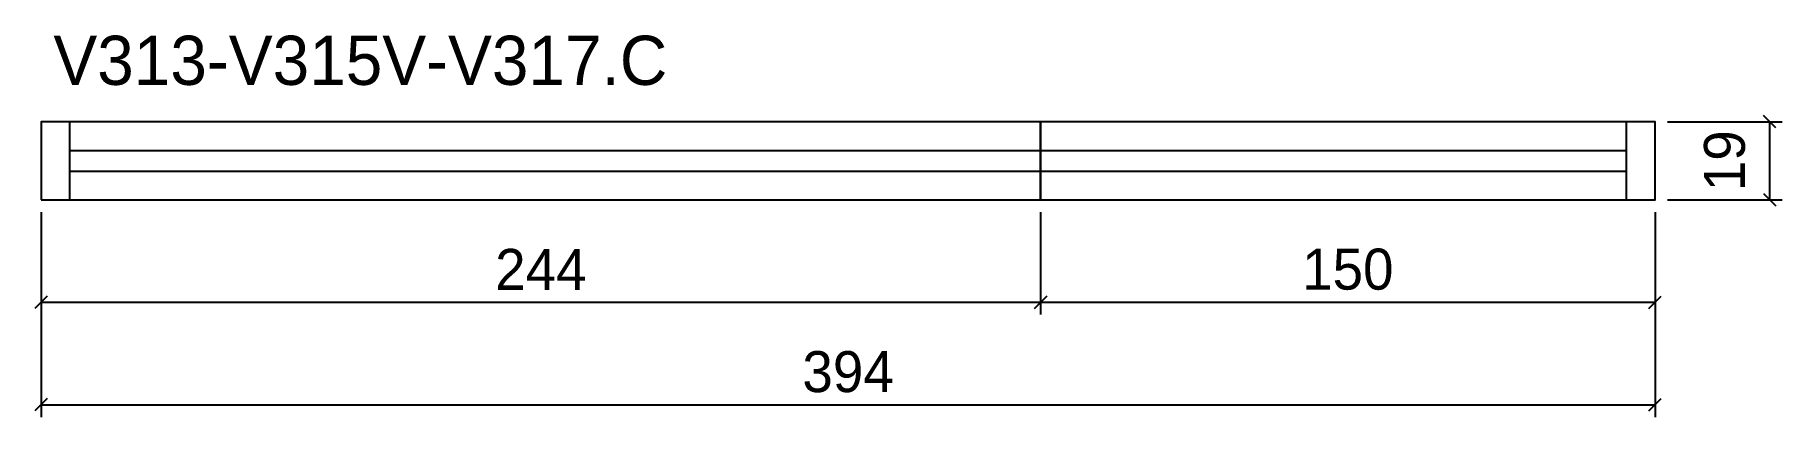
# Model space of a CAD drawing. Extents: x -2 to 425, y -72 to 21.
import ezdxf

# ---------------------------------------------------------------- set-up
doc = ezdxf.new("R2010")
doc.units = 0
for name, color, linetype in [('COTA', 241, 'Continuous'), ('NOMENCLATURA', 7, 'Continuous'), ('Painéis', 200, 'Continuous'), ('SARR_2.2x7', 40, 'Continuous')]:
    doc.layers.add(name, color=color, linetype=linetype)
doc.dimstyles.new('PAINEL', dxfattribs={"dimtxt": 10, "dimasz": 3, "dimexe": 3, "dimexo": 3, "dimgap": 3, "dimtad": 1, "dimblk": 'OBLIQUE', "dimblk1": 'OBLIQUE', "dimcen": 2.5, "dimclrd": 4, "dimclre": 4, "dimclrt": 240, "dimazin": 3, "dimtfac": 1, "dimtmove": 0, "dimatfit": 3})

# ---------------------------------------------------------------- blocks, each defined once
blk = doc.blocks.new('_OBLIQUE')
at = {"color": 0, "linetype": 'BYBLOCK'}
blk.add_line((-0.5, -0.5), (0.5, 0.5), dxfattribs=at)

msp = doc.modelspace()

# ---------------------------------------------------------------- linework, layer by layer
at = {"layer": 'Painéis'}
msp.add_line((244, -19), (244, 0), dxfattribs=at)
for points in [[(0, -19), (244, -19), (244, 0), (0, 0)], [(244, -19), (394, -19), (394, 0), (244, 0)]]:
    msp.add_lwpolyline(points, close=True, dxfattribs=at)
at = {"layer": 'SARR_2.2x7'}
for p, q in [((7, -19), (7, 0)), ((387, -19), (387, 0)), ((7, -7), (387, -7)), ((7, -12), (387, -12))]:
    msp.add_line(p, q, dxfattribs=at)

# ---------------------------------------------------------------- texts
at = {"layer": 'NOMENCLATURA'}
msp.add_text('V313-V315V-V317.C', height=12, dxfattribs=at).set_placement((3, 9))

# ---------------------------------------------------------------- dimensions: what is measured, and where the dimension line sits
at = {"layer": 'COTA'}
msp.add_linear_dim(base=(422, -19), p1=(394, -19), p2=(394, 0), angle=90, dimstyle='PAINEL', dxfattribs=at).render()
for base, p1, p2 in [((0, -44), (0, -19), (244, -19)), ((0, -69), (0, -19), (394, -19)), ((244, -44), (244, -19), (394, -19))]:
    msp.add_linear_dim(base=base, p1=p1, p2=p2, dimstyle='PAINEL', dxfattribs=at).render()

doc.saveas('drawing.dxf')
